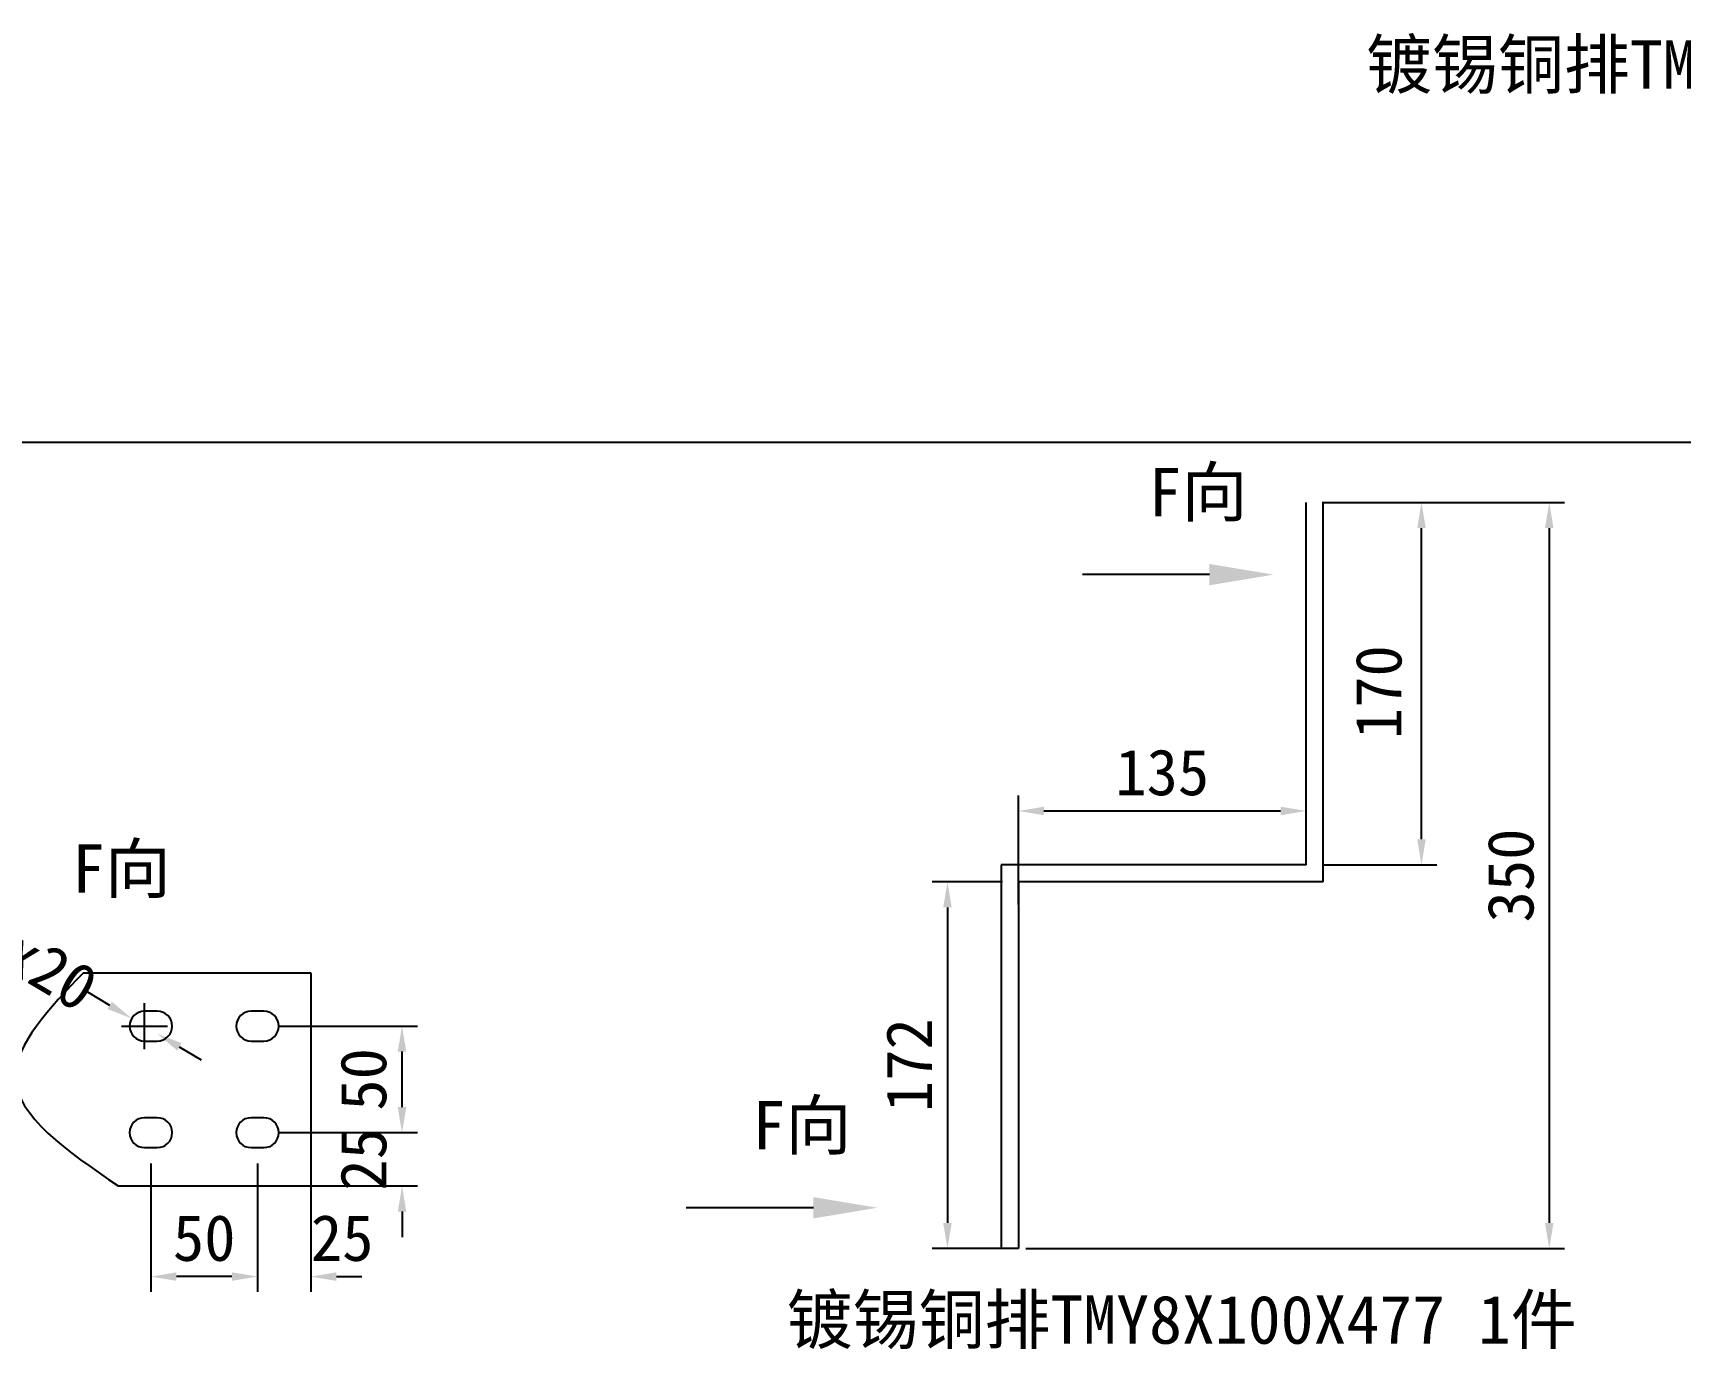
# Model space of a CAD drawing. Extents: x -48968009 to 2588125, y -43922717 to 2.
# Drawn here: x 2487944 to 2488717, y -615356 to -614738 of the extents above; entities that cross this region are included whole.
import ezdxf

# ---------------------------------------------------------------- set-up
doc = ezdxf.new("R2010")
doc.units = 0
doc.header["$LTSCALE"] = 1000
doc.header["$MEASUREMENT"] = 0
doc.layers.get('DEFPOINTS').update_dxf_attribs({"linetype": 'CONTINUOUS'})
doc.layers.add('图层4', color=221, linetype='CONTINUOUS')
doc.layers.add('图层6', color=221, linetype='CONTINUOUS')
doc.dimstyles.new('NORMAL', dxfattribs={"dimscale": 0.2, "dimtxt": 0.18, "dimasz": 0.18, "dimexe": 0.18, "dimexo": 0.0625, "dimgap": 0.09, "dimtad": 0, "dimtih": 1, "dimtoh": 1, "dimdec": 4, "dimzin": 0, "dimdsep": 46, "dimtxsty": 'Standard', "dimcen": 0.09, "dimadec": 0, "dimazin": 0, "dimtfac": 1, "dimtdec": 4, "dimtofl": 0, "dimtmove": 0, "dimatfit": 3, "dimfxl": 1, "dimtolj": 1, "dimtzin": 0, "dimarcsym": 0})

# ---------------------------------------------------------------- blocks, each defined once
blk = doc.blocks.new('*D757')
at = {"layer": 'DEFPOINTS', "color": 0}
for p in [(2441592.38, -570696.24), (2441592.38, -570746.24), (2441657.17, -570746.24)]:
    blk.add_point(p, dxfattribs=at)
at = {"layer": '图层4', "lineweight": -2}
for p, q in [((2441599.88, -570696.24), (2441664.37, -570696.24)), ((2441657.17, -570708.24), (2441657.17, -570734.24)), ((2441599.88, -570746.24), (2441664.37, -570746.24))]:
    blk.add_line(p, q, dxfattribs=at)
at = {"layer": '图层4'}
for points in [[(2441655.17, -570708.24), (2441659.17, -570708.24), (2441657.17, -570696.24)], [(2441655.17, -570734.24), (2441659.17, -570734.24), (2441657.17, -570746.24)]]:
    blk.add_solid(points, dxfattribs=at)
at = {"layer": '图层4', "insert": (2441639.17, -570721.24), "char_height": 21.6, "attachment_point": 5, "rotation": 90}
blk.add_mtext('\\A1;50', dxfattribs=at)
blk = doc.blocks.new('*D758')
at = {"layer": 'DEFPOINTS', "color": 0}
for p in [(2441626.02, -570746.24), (2441607.34, -570771.24), (2441657.2, -570771.24)]:
    blk.add_point(p, dxfattribs=at)
at = {"layer": '图层4', "lineweight": -2}
for p, q in [((2441657.2, -570734.24), (2441657.2, -570722.24)), ((2441633.52, -570746.24), (2441664.4, -570746.24)), ((2441614.84, -570771.24), (2441664.4, -570771.24)), ((2441657.2, -570783.24), (2441657.2, -570795.24))]:
    blk.add_line(p, q, dxfattribs=at)
at = {"layer": '图层4'}
for points in [[(2441655.2, -570734.24), (2441659.2, -570734.24), (2441657.2, -570746.24)], [(2441655.2, -570783.24), (2441659.2, -570783.24), (2441657.2, -570771.24)]]:
    blk.add_solid(points, dxfattribs=at)
at = {"layer": '图层4', "insert": (2441639.2, -570758.74), "char_height": 21.6, "attachment_point": 5, "rotation": 90}
blk.add_mtext('\\A1;25', dxfattribs=at)
blk = doc.blocks.new('*D759')
at = {"layer": 'DEFPOINTS', "color": 0}
for p in [(2441589.38, -570753.24), (2441614.38, -570753.24), (2441614.38, -570813.77)]:
    blk.add_point(p, dxfattribs=at)
at = {"layer": '图层4', "lineweight": -2}
for p, q in [((2441589.38, -570760.74), (2441589.38, -570820.97)), ((2441614.38, -570760.74), (2441614.38, -570820.97)), ((2441577.38, -570813.77), (2441565.38, -570813.77)), ((2441626.38, -570813.77), (2441638.38, -570813.77))]:
    blk.add_line(p, q, dxfattribs=at)
at = {"layer": '图层4'}
for points in [[(2441577.38, -570811.77), (2441577.38, -570815.77), (2441589.38, -570813.77)], [(2441626.38, -570811.77), (2441626.38, -570815.77), (2441614.38, -570813.77)]]:
    blk.add_solid(points, dxfattribs=at)
at = {"layer": '图层4', "insert": (2441629.11, -570795.77), "char_height": 21.6, "attachment_point": 5}
blk.add_mtext('\\A1;25', dxfattribs=at)
blk = doc.blocks.new('*D760')
at = {"layer": 'DEFPOINTS', "color": 0}
for p in [(2441539.38, -570753.24), (2441589.38, -570771.99), (2441539.38, -570813.77)]:
    blk.add_point(p, dxfattribs=at)
at = {"layer": '图层4', "lineweight": -2}
for p, q in [((2441539.38, -570760.74), (2441539.38, -570820.97)), ((2441589.38, -570779.49), (2441589.38, -570820.97)), ((2441577.38, -570813.77), (2441551.38, -570813.77))]:
    blk.add_line(p, q, dxfattribs=at)
at = {"layer": '图层4'}
for points in [[(2441551.38, -570811.77), (2441551.38, -570815.77), (2441539.38, -570813.77)], [(2441577.38, -570811.77), (2441577.38, -570815.77), (2441589.38, -570813.77)]]:
    blk.add_solid(points, dxfattribs=at)
at = {"layer": '图层4', "insert": (2441564.38, -570795.77), "char_height": 21.6, "attachment_point": 5}
blk.add_mtext('\\A1;50', dxfattribs=at)
blk = doc.blocks.new('*D761')
at = {"layer": 'DEFPOINTS', "color": 0}
for p in [(2441530.36, -570692.66), (2441542.39, -570699.83)]:
    blk.add_point(p, dxfattribs=at)
at = {"layer": '图层4', "lineweight": -2}
for p, q in [((2441520.05, -570686.52), (2441509.74, -570680.39)), ((2441536.38, -570707.04), (2441536.38, -570685.44)), ((2441525.58, -570696.24), (2441547.18, -570696.24)), ((2441552.7, -570705.96), (2441563.01, -570712.1))]:
    blk.add_line(p, q, dxfattribs=at)
blk.add_arc((2441536.38, -570696.24), 7, 90.29849, 180, dxfattribs=at)
at = {"layer": '图层4'}
for points in [[(2441521.07, -570684.81), (2441519.03, -570688.24), (2441530.36, -570692.66)], [(2441553.72, -570704.25), (2441551.68, -570707.68), (2441542.39, -570699.83)]]:
    blk.add_solid(points, dxfattribs=at)
at = {"layer": '图层4', "insert": (2441466.86, -570654.86), "char_height": 21.6, "attachment_point": 5, "rotation": 329.23129}
blk.add_mtext('\\A1;∅14x20', dxfattribs=at)
blk = doc.blocks.new('*D1984')
at = {"layer": 'DEFPOINTS', "color": 0}
for p in [(2488406.78, -615136.68), (2488373.53, -615308.68), (2488406.78, -615308.68)]:
    blk.add_point(p, dxfattribs=at)
at = {"layer": '图层4', "lineweight": -2}
for p, q in [((2488399.28, -615136.68), (2488366.33, -615136.68)), ((2488373.53, -615148.68), (2488373.53, -615296.68)), ((2488399.28, -615308.68), (2488366.33, -615308.68))]:
    blk.add_line(p, q, dxfattribs=at)
at = {"layer": '图层4'}
for points in [[(2488371.53, -615148.68), (2488375.53, -615148.68), (2488373.53, -615136.68)], [(2488371.53, -615296.68), (2488375.53, -615296.68), (2488373.53, -615308.68)]]:
    blk.add_solid(points, dxfattribs=at)
at = {"layer": '图层4', "insert": (2488355.53, -615222.68), "char_height": 21.6, "attachment_point": 5, "rotation": 90}
blk.add_mtext('\\A1;172', dxfattribs=at)
blk = doc.blocks.new('*D1985')
at = {"layer": 'DEFPOINTS', "color": 0}
for p in [(2488541.78, -615103.41), (2488541.78, -615108.62), (2488406.78, -615154.83)]:
    blk.add_point(p, dxfattribs=at)
at = {"layer": '图层4', "lineweight": -2}
for p, q in [((2488406.78, -615147.33), (2488406.78, -615096.21)), ((2488541.78, -615101.12), (2488541.78, -615096.21)), ((2488418.78, -615103.41), (2488529.78, -615103.41))]:
    blk.add_line(p, q, dxfattribs=at)
at = {"layer": '图层4'}
for points in [[(2488418.78, -615101.41), (2488418.78, -615105.41), (2488406.78, -615103.41)], [(2488529.78, -615101.41), (2488529.78, -615105.41), (2488541.78, -615103.41)]]:
    blk.add_solid(points, dxfattribs=at)
at = {"layer": '图层4', "insert": (2488474.28, -615085.41), "char_height": 21.6, "attachment_point": 5}
blk.add_mtext('\\A1;135', dxfattribs=at)
blk = doc.blocks.new('*D1986')
at = {"layer": 'DEFPOINTS', "color": 0}
for p in [(2488541.78, -614958.68), (2488595.9, -614958.68), (2488541.78, -615128.68)]:
    blk.add_point(p, dxfattribs=at)
at = {"layer": '图层4', "lineweight": -2}
for p, q in [((2488549.28, -614958.68), (2488603.1, -614958.68)), ((2488595.9, -615116.68), (2488595.9, -614970.68)), ((2488549.28, -615128.68), (2488603.1, -615128.68))]:
    blk.add_line(p, q, dxfattribs=at)
at = {"layer": '图层4'}
for points in [[(2488593.9, -614970.68), (2488597.9, -614970.68), (2488595.9, -614958.68)], [(2488593.9, -615116.68), (2488597.9, -615116.68), (2488595.9, -615128.68)]]:
    blk.add_solid(points, dxfattribs=at)
at = {"layer": '图层4', "insert": (2488575.9, -615047.68), "char_height": 21.6, "attachment_point": 5, "rotation": 90}
blk.add_mtext('\\A1;170', dxfattribs=at)
blk = doc.blocks.new('*D1987')
at = {"layer": 'DEFPOINTS', "color": 0}
for p in [(2488541.78, -614958.68), (2488402.78, -615308.68), (2488655.84, -615308.68)]:
    blk.add_point(p, dxfattribs=at)
at = {"layer": '图层4', "lineweight": -2}
for p, q in [((2488549.28, -614958.68), (2488663.04, -614958.68)), ((2488655.84, -614970.68), (2488655.84, -615296.68)), ((2488410.28, -615308.68), (2488663.04, -615308.68))]:
    blk.add_line(p, q, dxfattribs=at)
at = {"layer": '图层4'}
for points in [[(2488653.84, -614970.68), (2488657.84, -614970.68), (2488655.84, -614958.68)], [(2488653.84, -615296.68), (2488657.84, -615296.68), (2488655.84, -615308.68)]]:
    blk.add_solid(points, dxfattribs=at)
at = {"layer": '图层4', "insert": (2488637.84, -615133.68), "char_height": 21.6, "attachment_point": 5, "rotation": 90}
blk.add_mtext('\\A1;350', dxfattribs=at)
blk = doc.blocks.new('DXXX')
at = {"layer": '图层4', "color": 33}
for p, q in [((2441507.68, -570671.24), (2441614.38, -570671.24)), ((2441614.38, -570671.24), (2441614.38, -570771.24)), ((2441542.38, -570689.24), (2441536.38, -570689.24)), ((2441592.38, -570689.24), (2441586.38, -570689.24)), ((2441536.38, -570703.24), (2441542.38, -570703.24)), ((2441586.38, -570703.24), (2441592.38, -570703.24)), ((2441542.38, -570739.24), (2441536.38, -570739.24)), ((2441592.38, -570739.24), (2441586.38, -570739.24)), ((2441536.38, -570753.24), (2441542.38, -570753.24)), ((2441586.38, -570753.24), (2441592.38, -570753.24)), ((2441523.96, -570771.24), (2441614.38, -570771.24))]:
    blk.add_line(p, q, dxfattribs=at)
for centre, start, end in [((2441536.38, -570696.24), 90, 270), ((2441542.38, -570696.24), 270, 90), ((2441586.38, -570696.24), 90, 270), ((2441592.38, -570696.24), 270, 90), ((2441536.38, -570746.24), 90, 270), ((2441542.38, -570746.24), 270, 90), ((2441586.38, -570746.24), 90, 270), ((2441592.38, -570746.24), 270, 90)]:
    blk.add_arc(centre, 7, start, end, dxfattribs=at)
blk.add_spline([(2441507.68, -570671.24), (2441475.87, -570720.12), (2441523.96, -570771.24)], degree=3, dxfattribs=at)
at = {"layer": '图层4', "insert": (2441525.58, -570623.61), "char_height": 22.68, "attachment_point": 5}
blk.add_mtext('\\A1;F{\\fSimSun|b0|i0|c134|p2;向}', dxfattribs=at)
at = {"layer": '图层4', "color": 33}
dim = blk.add_diameter_dim_2p(p1=(2441542.39, -570699.83), p2=(2441530.36, -570692.66), text='<>x20', dimstyle='NORMAL', override={"dimscale": 120, "dimasz": 0.1, "dimexe": 0.06, "dimgap": 0.06, "dimtad": 1, "dimtih": 0, "dimdec": 0, "dimclrd": 256, "dimclre": 256, "dimclrt": 256, "dimtdec": 0, "dimtix": 1, "dimtmove": 2, "dimfxl": 250, "dimtfillclr": 2}, dxfattribs=at)
dim.commit()
dim.dimension.update_dxf_attribs({"geometry": '*D761', "text_midpoint": (2441466.86, -570654.86), "dimtype": 131})
for base, p1, p2, picture, middle in [((2441657.17, -570746.24), (2441592.38, -570696.24), (2441592.38, -570746.24), '*D757', (2441639.17, -570721.24)), ((2441657.2, -570771.24), (2441626.02, -570746.24), (2441607.34, -570771.24), '*D758', (2441639.2, -570758.74))]:
    dim = blk.add_linear_dim(base=base, p1=p1, p2=p2, angle=270, dimstyle='NORMAL', override={"dimscale": 120, "dimasz": 0.1, "dimexe": 0.06, "dimgap": 0.06, "dimtad": 1, "dimtih": 0, "dimdec": 0, "dimclrd": 256, "dimclre": 256, "dimclrt": 256, "dimtdec": 0, "dimtix": 1, "dimtmove": 2, "dimfxl": 250, "dimtfillclr": 2}, dxfattribs=at)
    dim.commit()
    dim.dimension.update_dxf_attribs({"geometry": picture, "text_midpoint": middle})
dim = blk.add_linear_dim(base=(2441539.38, -570813.77), p1=(2441589.38, -570771.99), p2=(2441539.38, -570753.24), dimstyle='NORMAL', override={"dimscale": 120, "dimasz": 0.1, "dimexe": 0.06, "dimgap": 0.06, "dimtad": 1, "dimtih": 0, "dimdec": 0, "dimclrd": 256, "dimclre": 256, "dimclrt": 256, "dimtdec": 0, "dimtix": 1, "dimtmove": 2, "dimfxl": 250, "dimtfillclr": 2}, dxfattribs=at)
dim.commit()
dim.dimension.update_dxf_attribs({"geometry": '*D760', "text_midpoint": (2441564.38, -570795.77)})
dim = blk.add_linear_dim(base=(2441614.38, -570813.77), p1=(2441589.38, -570753.24), p2=(2441614.38, -570753.24), dimstyle='NORMAL', override={"dimscale": 120, "dimasz": 0.1, "dimexe": 0.06, "dimgap": 0.06, "dimtad": 1, "dimtih": 0, "dimdec": 0, "dimclrd": 256, "dimclre": 256, "dimclrt": 256, "dimtdec": 0, "dimtix": 1, "dimtmove": 2, "dimfxl": 250, "dimtfillclr": 2}, dxfattribs=at)
dim.commit()
dim.dimension.update_dxf_attribs({"geometry": '*D759', "text_midpoint": (2441629.11, -570795.77), "dimtype": 128})

msp = doc.modelspace()

# ---------------------------------------------------------------- linework, layer by layer
at = {"layer": '图层4', "color": 33}
for p, q in [((2488541.78, -615128.68), (2488541.78, -614958.68)), ((2488549.78, -615136.68), (2488549.78, -614958.68)), ((2488398.78, -615128.68), (2488398.78, -615308.68)), ((2488541.78, -615128.68), (2488398.78, -615128.68)), ((2488406.78, -615136.68), (2488406.78, -615308.68)), ((2488549.78, -615136.68), (2488406.78, -615136.68)), ((2488406.78, -615308.68), (2488398.78, -615308.68))]:
    msp.add_line(p, q, dxfattribs=at)
at = {"layer": '图层4'}
for p, q in [((2488496.44, -614992.54), (2488436.83, -614992.54)), ((2488310.6, -615289.57), (2488250.99, -615289.57))]:
    msp.add_line(p, q, dxfattribs=at)
for points in [[(2488496.44, -614987.54), (2488496.44, -614997.54), (2488526.44, -614992.54)], [(2488310.6, -615284.57), (2488310.6, -615294.57), (2488340.6, -615289.57)]]:
    msp.add_solid(points, dxfattribs=at)
at = {"layer": '图层6', "color": 33}
msp.add_line((2486957.7, -614930.33), (2489103.36, -614930.33), dxfattribs=at)

# ---------------------------------------------------------------- block references
at = {"layer": '图层4', "color": 33}
msp.add_blockref('DXXX', (46460.45, -44508.09), dxfattribs=at)

# ---------------------------------------------------------------- texts
at = {"layer": '图层4', "char_height": 22.68, "attachment_point": 5}
for s, insert in [('{\\fSimSun|b0|i0|c134|p2;镀锡铜排TMY10X80X390 2件(用于L1L3)}', (2488832.47, -614756.17)), ('\\A1;F{\\fSimSun|b0|i0|c134|p2;向}', (2488491.07, -614955.03)), ('\\A1;F{\\fSimSun|b0|i0|c134|p2;向}', (2488305.23, -615252.05)), ('{\\fSimSun|b0|i0|c134|p2;镀锡铜排TMY8X100X477 1件}', (2488483.43, -615343.26))]:
    msp.add_mtext(s, dxfattribs=dict(at, insert=insert))

# ---------------------------------------------------------------- dimensions: what is measured, and where the dimension line sits
at = {"layer": '图层4', "color": 33}
for base, p1, p2, override, picture, middle in [((2488655.84, -615308.68), (2488541.78, -614958.68), (2488402.78, -615308.68), {"dimscale": 120, "dimasz": 0.1, "dimexe": 0.06, "dimgap": 0.06, "dimtad": 1, "dimtih": 0, "dimdec": 0, "dimclrd": 256, "dimclre": 256, "dimclrt": 256, "dimtdec": 0, "dimtix": 1, "dimtmove": 2, "dimatfit": 0, "dimfxl": 250, "dimtfillclr": 2}, '*D1987', (2488637.84, -615133.68)), ((2488373.53, -615308.68), (2488406.78, -615136.68), (2488406.78, -615308.68), {"dimscale": 120, "dimasz": 0.1, "dimexe": 0.06, "dimgap": 0.06, "dimtad": 1, "dimtih": 0, "dimdec": 0, "dimclrd": 256, "dimclre": 256, "dimclrt": 256, "dimtdec": 0, "dimtix": 1, "dimtmove": 2, "dimfxl": 250, "dimtfillclr": 2}, '*D1984', (2488355.53, -615222.68))]:
    dim = msp.add_linear_dim(base=base, p1=p1, p2=p2, angle=90, dimstyle='NORMAL', override=override, dxfattribs=at)
    dim.commit()
    dim.dimension.update_dxf_attribs({"geometry": picture, "text_midpoint": middle})
dim = msp.add_linear_dim(base=(2488595.9, -614958.68), p1=(2488541.78, -615128.68), p2=(2488541.78, -614958.68), angle=90, dimstyle='NORMAL', override={"dimscale": 120, "dimasz": 0.1, "dimexe": 0.06, "dimgap": 0.06, "dimtad": 1, "dimtih": 0, "dimdec": 0, "dimclrd": 256, "dimclre": 256, "dimclrt": 256, "dimtdec": 0, "dimtix": 1, "dimtmove": 2, "dimfxl": 250, "dimtfillclr": 2}, dxfattribs=at)
dim.commit()
dim.dimension.update_dxf_attribs({"geometry": '*D1986', "text_midpoint": (2488575.9, -615047.68), "dimtype": 160})
dim = msp.add_linear_dim(base=(2488541.78, -615103.41), p1=(2488406.78, -615154.83), p2=(2488541.78, -615108.62), dimstyle='NORMAL', override={"dimscale": 120, "dimasz": 0.1, "dimexe": 0.06, "dimgap": 0.06, "dimtad": 1, "dimtih": 0, "dimdec": 0, "dimclrd": 256, "dimclre": 256, "dimclrt": 256, "dimtdec": 0, "dimtix": 1, "dimtmove": 2, "dimfxl": 250, "dimtfillclr": 2}, dxfattribs=at)
dim.commit()
dim.dimension.update_dxf_attribs({"geometry": '*D1985', "text_midpoint": (2488474.28, -615085.41)})

doc.saveas('drawing.dxf')
